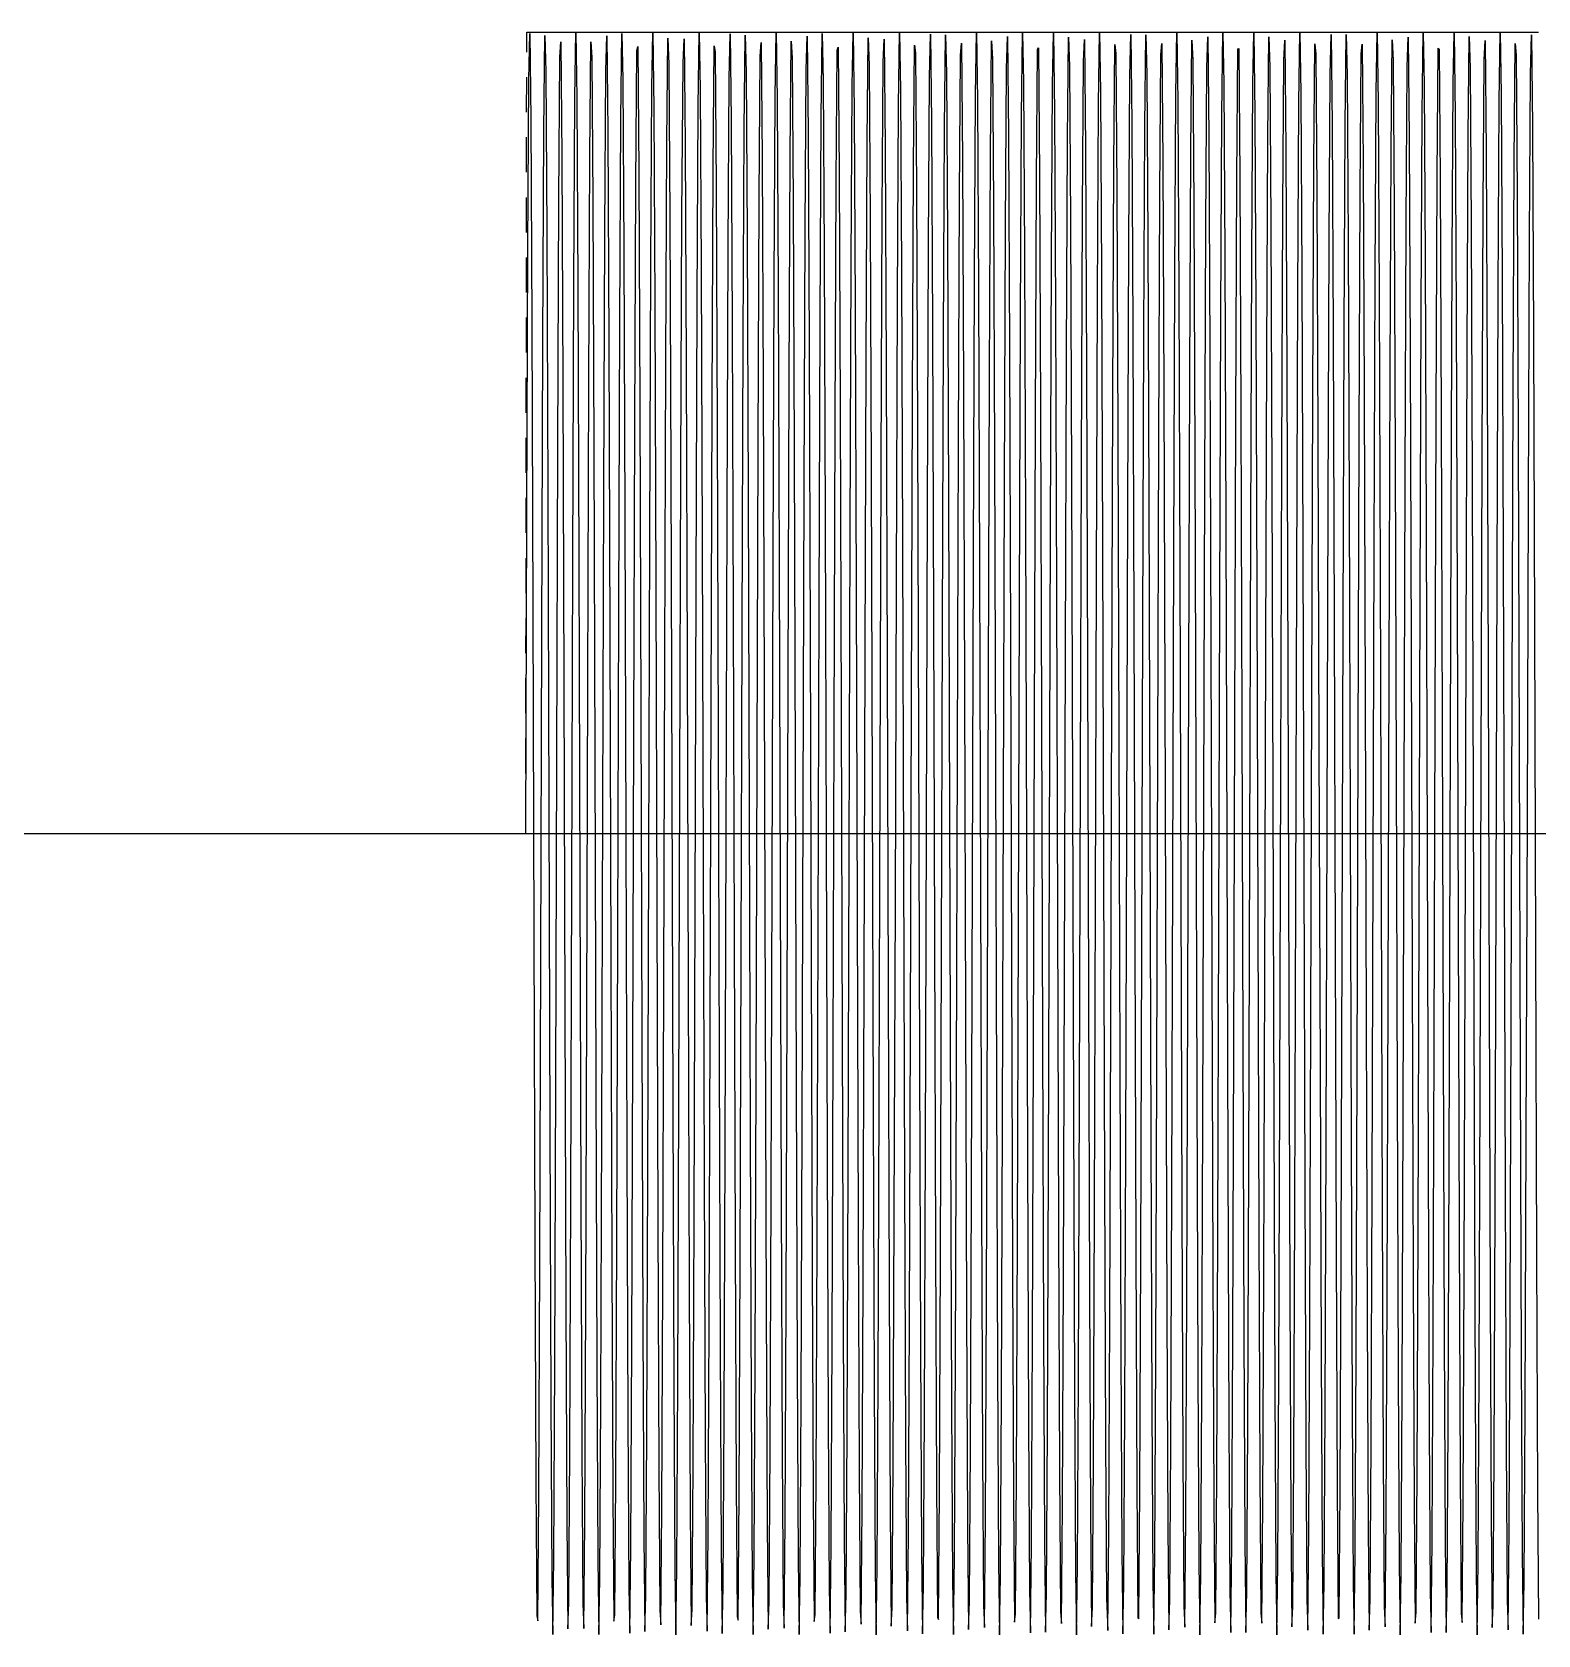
# Model space of a CAD drawing. Header units: metres. Extents: x 5 to 509, y -1 to 159.
# Drawn here: x 290.07 to 305.11, y 95 to 111 of the extents above; entities that cross this region are included whole.
import ezdxf

# ---------------------------------------------------------------- set-up
doc = ezdxf.new("R2010")
doc.units = ezdxf.units.M
doc.linetypes.add('DASHED', pattern=[0.6, 0.35, -0.25])
doc.layers.add('BASE', color=8, linetype='Continuous')
doc.layers.add('WAVE', color=7, linetype='Continuous')

msp = doc.modelspace()

# ---------------------------------------------------------------- linework, layer by layer
at = {"layer": 'BASE'}
msp.add_line((29, 103), (501, 103), dxfattribs=at)
at = {"layer": 'WAVE', "linetype": 'DASHED'}
msp.add_lwpolyline([(35, 103), (295, 103), (295.01, 111), (295.02, 111), (295.03, 111), (295.04, 111), (295.05, 111), (295.06, 111), (295.07, 111), (295.08, 111), (295.09, 111), (295.1, 111), (295.11, 111), (295.12, 111), (295.13, 111), (295.14, 111), (295.15, 111), (295.16, 111), (295.17, 111), (295.18, 111), (295.19, 111), (295.2, 111), (295.21, 111), (295.22, 111), (295.23, 111), (295.24, 111), (295.25, 111), (295.26, 111), (295.27, 111), (295.28, 111), (295.29, 111), (295.3, 111), (295.31, 111), (295.32, 111), (295.33, 111), (295.34, 111), (295.35, 111), (295.36, 111), (295.37, 111), (295.38, 111), (295.39, 111), (295.4, 111), (295.41, 111), (295.42, 111), (295.43, 111), (295.44, 111), (295.45, 111), (295.46, 111), (295.47, 111), (295.48, 111), (295.49, 111), (295.5, 111), (295.51, 111), (295.52, 111), (295.53, 111), (295.54, 111), (295.55, 111), (295.56, 111), (295.57, 111), (295.58, 111), (295.59, 111), (295.6, 111), (295.61, 111), (295.62, 111), (295.63, 111), (295.64, 111), (295.65, 111), (295.66, 111), (295.67, 111), (295.68, 111), (295.69, 111), (295.7, 111), (295.71, 111), (295.72, 111), (295.73, 111), (295.74, 111), (295.75, 111), (295.76, 111), (295.77, 111), (295.78, 111), (295.79, 111), (295.8, 111), (295.81, 111), (295.82, 111), (295.83, 111), (295.84, 111), (295.85, 111), (295.86, 111), (295.87, 111), (295.88, 111), (295.89, 111), (295.9, 111), (295.91, 111), (295.92, 111), (295.93, 111), (295.94, 111), (295.95, 111), (295.96, 111), (295.97, 111), (295.98, 111), (295.99, 111), (296, 111), (296.01, 111), (296.02, 111), (296.03, 111), (296.04, 111), (296.05, 111), (296.06, 111), (296.07, 111), (296.08, 111), (296.09, 111), (296.1, 111), (296.11, 111), (296.12, 111), (296.13, 111), (296.14, 111), (296.15, 111), (296.16, 111), (296.17, 111), (296.18, 111), (296.19, 111), (296.2, 111), (296.21, 111), (296.22, 111), (296.23, 111), (296.24, 111), (296.25, 111), (296.26, 111), (296.27, 111), (296.28, 111), (296.29, 111), (296.3, 111), (296.31, 111), (296.32, 111), (296.33, 111), (296.34, 111), (296.35, 111), (296.36, 111), (296.37, 111), (296.38, 111), (296.39, 111), (296.4, 111), (296.41, 111), (296.42, 111), (296.43, 111), (296.44, 111), (296.45, 111), (296.46, 111), (296.47, 111), (296.48, 111), (296.49, 111), (296.5, 111), (296.51, 111), (296.52, 111), (296.53, 111), (296.54, 111), (296.55, 111), (296.56, 111), (296.57, 111), (296.58, 111), (296.59, 111), (296.6, 111), (296.61, 111), (296.62, 111), (296.63, 111), (296.64, 111), (296.65, 111), (296.66, 111), (296.67, 111), (296.68, 111), (296.69, 111), (296.7, 111), (296.71, 111), (296.72, 111), (296.73, 111), (296.74, 111), (296.75, 111), (296.76, 111), (296.77, 111), (296.78, 111), (296.79, 111), (296.8, 111), (296.81, 111), (296.82, 111), (296.83, 111), (296.84, 111), (296.85, 111), (296.86, 111), (296.87, 111), (296.88, 111), (296.89, 111), (296.9, 111), (296.91, 111), (296.92, 111), (296.93, 111), (296.94, 111), (296.95, 111), (296.96, 111), (296.97, 111), (296.98, 111), (296.99, 111), (297, 111), (297.01, 111), (297.02, 111), (297.03, 111), (297.04, 111), (297.05, 111), (297.06, 111), (297.07, 111), (297.08, 111), (297.09, 111), (297.1, 111), (297.11, 111), (297.12, 111), (297.13, 111), (297.14, 111), (297.15, 111), (297.16, 111), (297.17, 111), (297.18, 111), (297.19, 111), (297.2, 111), (297.21, 111), (297.22, 111), (297.23, 111), (297.24, 111), (297.25, 111), (297.26, 111), (297.27, 111), (297.28, 111), (297.29, 111), (297.3, 111), (297.31, 111), (297.32, 111), (297.33, 111), (297.34, 111), (297.35, 111), (297.36, 111), (297.37, 111), (297.38, 111), (297.39, 111), (297.4, 111), (297.41, 111), (297.42, 111), (297.43, 111), (297.44, 111), (297.45, 111), (297.46, 111), (297.47, 111), (297.48, 111), (297.49, 111), (297.5, 111), (297.51, 111), (297.52, 111), (297.53, 111), (297.54, 111), (297.55, 111), (297.56, 111), (297.57, 111), (297.58, 111), (297.59, 111), (297.6, 111), (297.61, 111), (297.62, 111), (297.63, 111), (297.64, 111), (297.65, 111), (297.66, 111), (297.67, 111), (297.68, 111), (297.69, 111), (297.7, 111), (297.71, 111), (297.72, 111), (297.73, 111), (297.74, 111), (297.75, 111), (297.76, 111), (297.77, 111), (297.78, 111), (297.79, 111), (297.8, 111), (297.81, 111), (297.82, 111), (297.83, 111), (297.84, 111), (297.85, 111), (297.86, 111), (297.87, 111), (297.88, 111), (297.89, 111), (297.9, 111), (297.91, 111), (297.92, 111), (297.93, 111), (297.94, 111), (297.95, 111), (297.96, 111), (297.97, 111), (297.98, 111), (297.99, 111), (298, 111), (298.01, 111), (298.02, 111), (298.03, 111), (298.04, 111), (298.05, 111), (298.06, 111), (298.07, 111), (298.08, 111), (298.09, 111), (298.1, 111), (298.11, 111), (298.12, 111), (298.13, 111), (298.14, 111), (298.15, 111), (298.16, 111), (298.17, 111), (298.18, 111), (298.19, 111), (298.2, 111), (298.21, 111), (298.22, 111), (298.23, 111), (298.24, 111), (298.25, 111), (298.26, 111), (298.27, 111), (298.28, 111), (298.29, 111), (298.3, 111), (298.31, 111), (298.32, 111), (298.33, 111), (298.34, 111), (298.35, 111), (298.36, 111), (298.37, 111), (298.38, 111), (298.39, 111), (298.4, 111), (298.41, 111), (298.42, 111), (298.43, 111), (298.44, 111), (298.45, 111), (298.46, 111), (298.47, 111), (298.48, 111), (298.49, 111), (298.5, 111), (298.51, 111), (298.52, 111), (298.53, 111), (298.54, 111), (298.55, 111), (298.56, 111), (298.57, 111), (298.58, 111), (298.59, 111), (298.6, 111), (298.61, 111), (298.62, 111), (298.63, 111), (298.64, 111), (298.65, 111), (298.66, 111), (298.67, 111), (298.68, 111), (298.69, 111), (298.7, 111), (298.71, 111), (298.72, 111), (298.73, 111), (298.74, 111), (298.75, 111), (298.76, 111), (298.77, 111), (298.78, 111), (298.79, 111), (298.8, 111), (298.81, 111), (298.82, 111), (298.83, 111), (298.84, 111), (298.85, 111), (298.86, 111), (298.87, 111), (298.88, 111), (298.89, 111), (298.9, 111), (298.91, 111), (298.92, 111), (298.93, 111), (298.94, 111), (298.95, 111), (298.96, 111), (298.97, 111), (298.98, 111), (298.99, 111), (299, 111), (299.01, 111), (299.02, 111), (299.03, 111), (299.04, 111), (299.05, 111), (299.06, 111), (299.07, 111), (299.08, 111), (299.09, 111), (299.1, 111), (299.11, 111), (299.12, 111), (299.13, 111), (299.14, 111), (299.15, 111), (299.16, 111), (299.17, 111), (299.18, 111), (299.19, 111), (299.2, 111), (299.21, 111), (299.22, 111), (299.23, 111), (299.24, 111), (299.25, 111), (299.26, 111), (299.27, 111), (299.28, 111), (299.29, 111), (299.3, 111), (299.31, 111), (299.32, 111), (299.33, 111), (299.34, 111), (299.35, 111), (299.36, 111), (299.37, 111), (299.38, 111), (299.39, 111), (299.4, 111), (299.41, 111), (299.42, 111), (299.43, 111), (299.44, 111), (299.45, 111), (299.46, 111), (299.47, 111), (299.48, 111), (299.49, 111), (299.5, 111), (299.51, 111), (299.52, 111), (299.53, 111), (299.54, 111), (299.55, 111), (299.56, 111), (299.57, 111), (299.58, 111), (299.59, 111), (299.6, 111), (299.61, 111), (299.62, 111), (299.63, 111), (299.64, 111), (299.65, 111), (299.66, 111), (299.67, 111), (299.68, 111), (299.69, 111), (299.7, 111), (299.71, 111), (299.72, 111), (299.73, 111), (299.74, 111), (299.75, 111), (299.76, 111), (299.77, 111), (299.78, 111), (299.79, 111), (299.8, 111), (299.81, 111), (299.82, 111), (299.83, 111), (299.84, 111), (299.85, 111), (299.86, 111), (299.87, 111), (299.88, 111), (299.89, 111), (299.9, 111), (299.91, 111), (299.92, 111), (299.93, 111), (299.94, 111), (299.95, 111), (299.96, 111), (299.97, 111), (299.98, 111), (299.99, 111), (300, 111), (300.01, 111), (300.02, 111), (300.03, 111), (300.04, 111), (300.05, 111), (300.06, 111), (300.07, 111), (300.08, 111), (300.09, 111), (300.1, 111), (300.11, 111), (300.12, 111), (300.13, 111), (300.14, 111), (300.15, 111), (300.16, 111), (300.17, 111), (300.18, 111), (300.19, 111), (300.2, 111), (300.21, 111), (300.22, 111), (300.23, 111), (300.24, 111), (300.25, 111), (300.26, 111), (300.27, 111), (300.28, 111), (300.29, 111), (300.3, 111), (300.31, 111), (300.32, 111), (300.33, 111), (300.34, 111), (300.35, 111), (300.36, 111), (300.37, 111), (300.38, 111), (300.39, 111), (300.4, 111), (300.41, 111), (300.42, 111), (300.43, 111), (300.44, 111), (300.45, 111), (300.46, 111), (300.47, 111), (300.48, 111), (300.49, 111), (300.5, 111), (300.51, 111), (300.52, 111), (300.53, 111), (300.54, 111), (300.55, 111), (300.56, 111), (300.57, 111), (300.58, 111), (300.59, 111), (300.6, 111), (300.61, 111), (300.62, 111), (300.63, 111), (300.64, 111), (300.65, 111), (300.66, 111), (300.67, 111), (300.68, 111), (300.69, 111), (300.7, 111), (300.71, 111), (300.72, 111), (300.73, 111), (300.74, 111), (300.75, 111), (300.76, 111), (300.77, 111), (300.78, 111), (300.79, 111), (300.8, 111), (300.81, 111), (300.82, 111), (300.83, 111), (300.84, 111), (300.85, 111), (300.86, 111), (300.87, 111), (300.88, 111), (300.89, 111), (300.9, 111), (300.91, 111), (300.92, 111), (300.93, 111), (300.94, 111), (300.95, 111), (300.96, 111), (300.97, 111), (300.98, 111), (300.99, 111), (301, 111), (301.01, 111), (301.02, 111), (301.03, 111), (301.04, 111), (301.05, 111), (301.06, 111), (301.07, 111), (301.08, 111), (301.09, 111), (301.1, 111), (301.11, 111), (301.12, 111), (301.13, 111), (301.14, 111), (301.15, 111), (301.16, 111), (301.17, 111), (301.18, 111), (301.19, 111), (301.2, 111), (301.21, 111), (301.22, 111), (301.23, 111), (301.24, 111), (301.25, 111), (301.26, 111), (301.27, 111), (301.28, 111), (301.29, 111), (301.3, 111), (301.31, 111), (301.32, 111), (301.33, 111), (301.34, 111), (301.35, 111), (301.36, 111), (301.37, 111), (301.38, 111), (301.39, 111), (301.4, 111), (301.41, 111), (301.42, 111), (301.43, 111), (301.44, 111), (301.45, 111), (301.46, 111), (301.47, 111), (301.48, 111), (301.49, 111), (301.5, 111), (301.51, 111), (301.52, 111), (301.53, 111), (301.54, 111), (301.55, 111), (301.56, 111), (301.57, 111), (301.58, 111), (301.59, 111), (301.6, 111), (301.61, 111), (301.62, 111), (301.63, 111), (301.64, 111), (301.65, 111), (301.66, 111), (301.67, 111), (301.68, 111), (301.69, 111), (301.7, 111), (301.71, 111), (301.72, 111), (301.73, 111), (301.74, 111), (301.75, 111), (301.76, 111), (301.77, 111), (301.78, 111), (301.79, 111), (301.8, 111), (301.81, 111), (301.82, 111), (301.83, 111), (301.84, 111), (301.85, 111), (301.86, 111), (301.87, 111), (301.88, 111), (301.89, 111), (301.9, 111), (301.91, 111), (301.92, 111), (301.93, 111), (301.94, 111), (301.95, 111), (301.96, 111), (301.97, 111), (301.98, 111), (301.99, 111), (302, 111), (302.01, 111), (302.02, 111), (302.03, 111), (302.04, 111), (302.05, 111), (302.06, 111), (302.07, 111), (302.08, 111), (302.09, 111), (302.1, 111), (302.11, 111), (302.12, 111), (302.13, 111), (302.14, 111), (302.15, 111), (302.16, 111), (302.17, 111), (302.18, 111), (302.19, 111), (302.2, 111), (302.21, 111), (302.22, 111), (302.23, 111), (302.24, 111), (302.25, 111), (302.26, 111), (302.27, 111), (302.28, 111), (302.29, 111), (302.3, 111), (302.31, 111), (302.32, 111), (302.33, 111), (302.34, 111), (302.35, 111), (302.36, 111), (302.37, 111), (302.38, 111), (302.39, 111), (302.4, 111), (302.41, 111), (302.42, 111), (302.43, 111), (302.44, 111), (302.45, 111), (302.46, 111), (302.47, 111), (302.48, 111), (302.49, 111), (302.5, 111), (302.51, 111), (302.52, 111), (302.53, 111), (302.54, 111), (302.55, 111), (302.56, 111), (302.57, 111), (302.58, 111), (302.59, 111), (302.6, 111), (302.61, 111), (302.62, 111), (302.63, 111), (302.64, 111), (302.65, 111), (302.66, 111), (302.67, 111), (302.68, 111), (302.69, 111), (302.7, 111), (302.71, 111), (302.72, 111), (302.73, 111), (302.74, 111), (302.75, 111), (302.76, 111), (302.77, 111), (302.78, 111), (302.79, 111), (302.8, 111), (302.81, 111), (302.82, 111), (302.83, 111), (302.84, 111), (302.85, 111), (302.86, 111), (302.87, 111), (302.88, 111), (302.89, 111), (302.9, 111), (302.91, 111), (302.92, 111), (302.93, 111), (302.94, 111), (302.95, 111), (302.96, 111), (302.97, 111), (302.98, 111), (302.99, 111), (303, 111), (303.01, 111), (303.02, 111), (303.03, 111), (303.04, 111), (303.05, 111), (303.06, 111), (303.07, 111), (303.08, 111), (303.09, 111), (303.1, 111), (303.11, 111), (303.12, 111), (303.13, 111), (303.14, 111), (303.15, 111), (303.16, 111), (303.17, 111), (303.18, 111), (303.19, 111), (303.2, 111), (303.21, 111), (303.22, 111), (303.23, 111), (303.24, 111), (303.25, 111), (303.26, 111), (303.27, 111), (303.28, 111), (303.29, 111), (303.3, 111), (303.31, 111), (303.32, 111), (303.33, 111), (303.34, 111), (303.35, 111), (303.36, 111), (303.37, 111), (303.38, 111), (303.39, 111), (303.4, 111), (303.41, 111), (303.42, 111), (303.43, 111), (303.44, 111), (303.45, 111), (303.46, 111), (303.47, 111), (303.48, 111), (303.49, 111), (303.5, 111), (303.51, 111), (303.52, 111), (303.53, 111), (303.54, 111), (303.55, 111), (303.56, 111), (303.57, 111), (303.58, 111), (303.59, 111), (303.6, 111), (303.61, 111), (303.62, 111), (303.63, 111), (303.64, 111), (303.65, 111), (303.66, 111), (303.67, 111), (303.68, 111), (303.69, 111), (303.7, 111), (303.71, 111), (303.72, 111), (303.73, 111), (303.74, 111), (303.75, 111), (303.76, 111), (303.77, 111), (303.78, 111), (303.79, 111), (303.8, 111), (303.81, 111), (303.82, 111), (303.83, 111), (303.84, 111), (303.85, 111), (303.86, 111), (303.87, 111), (303.88, 111), (303.89, 111), (303.9, 111), (303.91, 111), (303.92, 111), (303.93, 111), (303.94, 111), (303.95, 111), (303.96, 111), (303.97, 111), (303.98, 111), (303.99, 111), (304, 111), (304.01, 111), (304.02, 111), (304.03, 111), (304.04, 111), (304.05, 111), (304.06, 111), (304.07, 111), (304.08, 111), (304.09, 111), (304.1, 111), (304.11, 111), (304.12, 111), (304.13, 111), (304.14, 111), (304.15, 111), (304.16, 111), (304.17, 111), (304.18, 111), (304.19, 111), (304.2, 111), (304.21, 111), (304.22, 111), (304.23, 111), (304.24, 111), (304.25, 111), (304.26, 111), (304.27, 111), (304.28, 111), (304.29, 111), (304.3, 111), (304.31, 111), (304.32, 111), (304.33, 111), (304.34, 111), (304.35, 111), (304.36, 111), (304.37, 111), (304.38, 111), (304.39, 111), (304.4, 111), (304.41, 111), (304.42, 111), (304.43, 111), (304.44, 111), (304.45, 111), (304.46, 111), (304.47, 111), (304.48, 111), (304.49, 111), (304.5, 111), (304.51, 111), (304.52, 111), (304.53, 111), (304.54, 111), (304.55, 111), (304.56, 111), (304.57, 111), (304.58, 111), (304.59, 111), (304.6, 111), (304.61, 111), (304.62, 111), (304.63, 111), (304.64, 111), (304.65, 111), (304.66, 111), (304.67, 111), (304.68, 111), (304.69, 111), (304.7, 111), (304.71, 111), (304.72, 111), (304.73, 111), (304.74, 111), (304.75, 111), (304.76, 111), (304.77, 111), (304.78, 111), (304.79, 111), (304.8, 111), (304.81, 111), (304.82, 111), (304.83, 111), (304.84, 111), (304.85, 111), (304.86, 111), (304.87, 111), (304.88, 111), (304.89, 111), (304.9, 111), (304.91, 111), (304.92, 111), (304.93, 111), (304.94, 111), (304.95, 111), (304.96, 111), (304.97, 111), (304.98, 111), (304.99, 111), (305.001, 111), (305.011, 111), (305.021, 111), (305.031, 111), (305.041, 111), (305.051, 111), (305.061, 111), (305.071, 111), (305.081, 111), (305.091, 111), (305.101, 111), (305.111, 111)], dxfattribs=at)
at = {"layer": 'WAVE'}
msp.add_lwpolyline([(35, 103), (295, 103), (295.01, 106.177), (295.02, 108.832), (295.03, 110.527), (295.04, 110.984), (295.05, 110.128), (295.06, 108.099), (295.07, 105.231), (295.08, 101.996), (295.09, 98.926), (295.1, 96.527), (295.11, 95.192), (295.12, 95.142), (295.13, 96.385), (295.14, 98.715), (295.15, 101.751), (295.16, 104.992), (295.17, 107.905), (295.18, 110.012), (295.19, 110.965), (295.2, 110.607), (295.21, 108.999), (295.22, 106.403), (295.23, 103.248), (295.24, 100.051), (295.25, 97.34), (295.26, 95.56), (295.27, 95.004), (295.28, 95.763), (295.29, 97.713), (295.3, 100.533), (295.31, 103.758), (295.32, 106.859), (295.33, 109.325), (295.34, 110.75), (295.35, 110.901), (295.36, 109.751), (295.37, 107.492), (295.38, 104.493), (295.39, 101.249), (295.4, 98.292), (295.41, 96.111), (295.42, 95.062), (295.43, 95.32), (295.44, 96.84), (295.45, 99.375), (295.46, 102.505), (295.47, 105.717), (295.48, 108.482), (295.49, 110.345), (295.5, 111), (295.51, 110.339), (295.52, 108.47), (295.53, 105.702), (295.54, 102.489), (295.55, 99.36), (295.56, 96.83), (295.57, 95.315), (295.58, 95.064), (295.59, 96.119), (295.6, 98.306), (295.61, 101.265), (295.62, 104.509), (295.63, 107.505), (295.64, 109.76), (295.65, 110.903), (295.66, 110.746), (295.67, 109.315), (295.68, 106.844), (295.69, 103.742), (295.7, 100.517), (295.71, 97.701), (295.72, 95.756), (295.73, 95.004), (295.74, 95.566), (295.75, 97.352), (295.76, 100.067), (295.77, 103.264), (295.78, 106.418), (295.79, 109.009), (295.8, 110.612), (295.81, 110.963), (295.82, 110.004), (295.83, 107.893), (295.84, 104.976), (295.85, 101.735), (295.86, 98.702), (295.87, 96.375), (295.88, 95.139), (295.89, 95.196), (295.9, 96.537), (295.91, 98.94), (295.92, 102.012), (295.93, 105.247), (295.94, 108.111), (295.95, 110.135), (295.96, 110.985), (295.97, 110.522), (295.98, 108.821), (295.99, 106.162), (296, 102.984), (296.01, 99.808), (296.02, 97.157), (296.03, 95.467), (296.04, 95.017), (296.05, 95.88), (296.06, 97.914), (296.07, 100.785), (296.08, 104.02), (296.09, 107.088), (296.1, 109.483), (296.11, 110.811), (296.12, 110.855), (296.13, 109.606), (296.14, 107.271), (296.15, 104.233), (296.16, 100.992), (296.17, 98.082), (296.18, 95.98), (296.19, 95.034), (296.2, 95.398), (296.21, 97.012), (296.22, 99.612), (296.23, 102.769), (296.24, 105.964), (296.25, 108.671), (296.26, 110.446), (296.27, 110.995), (296.28, 110.23), (296.29, 108.275), (296.3, 105.452), (296.31, 102.226), (296.32, 99.127), (296.33, 96.665), (296.34, 95.246), (296.35, 95.102), (296.36, 96.257), (296.37, 98.522), (296.38, 101.523), (296.39, 104.767), (296.4, 107.721), (296.41, 109.898), (296.42, 110.94), (296.43, 110.676), (296.44, 109.149), (296.45, 106.611), (296.46, 103.479), (296.47, 100.268), (296.48, 97.506), (296.49, 95.648), (296.5, 95), (296.51, 95.668), (296.52, 97.542), (296.53, 100.314), (296.54, 103.527), (296.55, 106.654), (296.56, 109.18), (296.57, 110.689), (296.58, 110.934), (296.59, 109.873), (296.6, 107.681), (296.61, 104.719), (296.62, 101.475), (296.63, 98.481), (296.64, 96.231), (296.65, 95.094), (296.66, 95.258), (296.67, 96.696), (296.68, 99.17), (296.69, 102.275), (296.7, 105.499), (296.71, 108.311), (296.72, 110.251), (296.73, 110.997), (296.74, 110.428), (296.75, 108.637), (296.76, 105.918), (296.77, 102.72), (296.78, 99.567), (296.79, 96.98), (296.8, 95.383), (296.81, 95.038), (296.82, 96.004), (296.83, 98.12), (296.84, 101.04), (296.85, 104.281), (296.86, 107.312), (296.87, 109.634), (296.88, 110.864), (296.89, 110.801), (296.9, 109.454), (296.91, 107.045), (296.92, 103.972), (296.93, 100.738), (296.94, 97.876), (296.95, 95.858), (296.96, 95.014), (296.97, 95.484), (296.98, 97.19), (296.99, 99.853), (297, 103.033), (297.01, 106.207), (297.02, 108.854), (297.03, 110.538), (297.04, 110.982), (297.05, 110.113), (297.06, 108.073), (297.07, 105.199), (297.08, 101.964), (297.09, 98.898), (297.1, 96.508), (297.11, 95.185), (297.12, 95.148), (297.13, 96.403), (297.14, 98.743), (297.15, 101.783), (297.16, 105.024), (297.17, 107.931), (297.18, 110.028), (297.19, 110.968), (297.2, 110.597), (297.21, 108.977), (297.22, 106.373), (297.23, 103.215), (297.24, 100.021), (297.25, 97.317), (297.26, 95.548), (297.27, 95.005), (297.28, 95.777), (297.29, 97.738), (297.3, 100.564), (297.31, 103.79), (297.32, 106.887), (297.33, 109.344), (297.34, 110.758), (297.35, 110.895), (297.36, 109.734), (297.37, 107.465), (297.38, 104.461), (297.39, 101.217), (297.4, 98.266), (297.41, 96.094), (297.42, 95.058), (297.43, 95.329), (297.44, 96.861), (297.45, 99.404), (297.46, 102.538), (297.47, 105.748), (297.48, 108.506), (297.49, 110.358), (297.5, 111), (297.51, 110.326), (297.52, 108.446), (297.53, 105.671), (297.54, 102.456), (297.55, 99.331), (297.56, 96.809), (297.57, 95.306), (297.58, 95.068), (297.59, 96.136), (297.6, 98.332), (297.61, 101.296), (297.62, 104.541), (297.63, 107.532), (297.64, 109.778), (297.65, 110.908), (297.66, 110.738), (297.67, 109.294), (297.68, 106.816), (297.69, 103.709), (297.7, 100.486), (297.71, 97.676), (297.72, 95.743), (297.73, 95.003), (297.74, 95.578), (297.75, 97.375), (297.76, 100.097), (297.77, 103.297), (297.78, 106.447), (297.79, 109.031), (297.8, 110.622), (297.81, 110.96), (297.82, 109.988), (297.83, 107.867), (297.84, 104.945), (297.85, 101.703), (297.86, 98.674), (297.87, 96.357), (297.88, 95.133), (297.89, 95.203), (297.9, 96.556), (297.91, 98.969), (297.92, 102.045), (297.93, 105.278), (297.94, 108.136), (297.95, 110.15), (297.96, 110.987), (297.97, 110.51), (297.98, 108.798), (297.99, 106.132), (298, 102.951), (298.01, 99.778), (298.02, 97.135), (298.03, 95.456), (298.04, 95.019), (298.05, 95.895), (298.06, 97.939), (298.07, 100.816), (298.08, 104.053), (298.09, 107.116), (298.1, 109.502), (298.11, 110.818), (298.12, 110.849), (298.13, 109.588), (298.14, 107.243), (298.15, 104.201), (298.16, 100.961), (298.17, 98.056), (298.18, 95.965), (298.19, 95.031), (298.2, 95.408), (298.21, 97.034), (298.22, 99.641), (298.23, 102.801), (298.24, 105.994), (298.25, 108.694), (298.26, 110.458), (298.27, 110.994), (298.28, 110.216), (298.29, 108.25), (298.3, 105.421), (298.31, 102.193), (298.32, 99.099), (298.33, 96.646), (298.34, 95.238), (298.35, 95.107), (298.36, 96.275), (298.37, 98.549), (298.38, 101.555), (298.39, 104.799), (298.4, 107.747), (298.41, 109.914), (298.42, 110.944), (298.43, 110.667), (298.44, 109.128), (298.45, 106.582), (298.46, 103.446), (298.47, 100.237), (298.48, 97.482), (298.49, 95.636), (298.5, 95), (298.51, 95.681), (298.52, 97.566), (298.53, 100.344), (298.54, 103.56), (298.55, 106.684), (298.56, 109.201), (298.57, 110.698), (298.58, 110.929), (298.59, 109.856), (298.6, 107.655), (298.61, 104.688), (298.62, 101.443), (298.63, 98.454), (298.64, 96.214), (298.65, 95.089), (298.66, 95.266), (298.67, 96.716), (298.68, 99.199), (298.69, 102.307), (298.7, 105.53), (298.71, 108.336), (298.72, 110.264), (298.73, 110.998), (298.74, 110.416), (298.75, 108.613), (298.76, 105.888), (298.77, 102.687), (298.78, 99.538), (298.79, 96.958), (298.8, 95.373), (298.81, 95.042), (298.82, 96.02), (298.83, 98.146), (298.84, 101.071), (298.85, 104.314), (298.86, 107.34), (298.87, 109.652), (298.88, 110.87), (298.89, 110.793), (298.9, 109.434), (298.91, 107.017), (298.92, 103.939), (298.93, 100.706), (298.94, 97.851), (298.95, 95.843), (298.96, 95.012), (298.97, 95.495), (298.98, 97.213), (298.99, 99.883), (299, 103.065), (299.01, 106.237), (299.02, 108.877), (299.03, 110.549), (299.04, 110.98), (299.05, 110.098), (299.06, 108.048), (299.07, 105.168), (299.08, 101.931), (299.09, 98.87), (299.1, 96.489), (299.11, 95.178), (299.12, 95.155), (299.13, 96.422), (299.14, 98.771), (299.15, 101.816), (299.16, 105.055), (299.17, 107.957), (299.18, 110.043), (299.19, 110.971), (299.2, 110.587), (299.21, 108.955), (299.22, 106.344), (299.23, 103.182), (299.24, 99.991), (299.25, 97.294), (299.26, 95.536), (299.27, 95.006), (299.28, 95.791), (299.29, 97.762), (299.3, 100.595), (299.31, 103.823), (299.32, 106.916), (299.33, 109.364), (299.34, 110.766), (299.35, 110.89), (299.36, 109.716), (299.37, 107.437), (299.38, 104.429), (299.39, 101.185), (299.4, 98.24), (299.41, 96.078), (299.42, 95.054), (299.43, 95.338), (299.44, 96.882), (299.45, 99.433), (299.46, 102.57), (299.47, 105.778), (299.48, 108.53), (299.49, 110.371), (299.5, 111), (299.51, 110.312), (299.52, 108.422), (299.53, 105.64), (299.54, 102.424), (299.55, 99.302), (299.56, 96.789), (299.57, 95.297), (299.58, 95.073), (299.59, 96.153), (299.6, 98.359), (299.61, 101.328), (299.62, 104.573), (299.63, 107.559), (299.64, 109.795), (299.65, 110.913), (299.66, 110.729), (299.67, 109.274), (299.68, 106.787), (299.69, 103.677), (299.7, 100.455), (299.71, 97.652), (299.72, 95.729), (299.73, 95.002), (299.74, 95.591), (299.75, 97.398), (299.76, 100.127), (299.77, 103.329), (299.78, 106.477), (299.79, 109.052), (299.8, 110.632), (299.81, 110.957), (299.82, 109.972), (299.83, 107.841), (299.84, 104.913), (299.85, 101.67), (299.86, 98.647), (299.87, 96.339), (299.88, 95.127), (299.89, 95.21), (299.9, 96.575), (299.91, 98.997), (299.92, 102.077), (299.93, 105.309), (299.94, 108.161), (299.95, 110.164), (299.96, 110.989), (299.97, 110.499), (299.98, 108.776), (299.99, 106.102), (300, 102.918), (300.01, 99.748), (300.02, 97.112), (300.03, 95.446), (300.04, 95.021), (300.05, 95.91), (300.06, 97.965), (300.07, 100.848), (300.08, 104.085), (300.09, 107.144), (300.1, 109.521), (300.11, 110.825), (300.12, 110.842), (300.13, 109.569), (300.14, 107.215), (300.15, 104.168), (300.16, 100.929), (300.17, 98.03), (300.18, 95.949), (300.19, 95.028), (300.2, 95.418), (300.21, 97.056), (300.22, 99.671), (300.23, 102.834), (300.24, 106.024), (300.25, 108.717), (300.26, 110.469), (300.27, 110.993), (300.28, 110.201), (300.29, 108.225), (300.3, 105.39), (300.31, 102.161), (300.32, 99.07), (300.33, 96.626), (300.34, 95.23), (300.35, 95.113), (300.36, 96.293), (300.37, 98.576), (300.38, 101.587), (300.39, 104.831), (300.4, 107.773), (300.41, 109.931), (300.42, 110.948), (300.43, 110.657), (300.44, 109.107), (300.45, 106.552), (300.46, 103.413), (300.47, 100.206), (300.48, 97.459), (300.49, 95.623), (300.5, 95.001), (300.51, 95.694), (300.52, 97.59), (300.53, 100.375), (300.54, 103.593), (300.55, 106.712), (300.56, 109.222), (300.57, 110.707), (300.58, 110.925), (300.59, 109.839), (300.6, 107.628), (300.61, 104.656), (300.62, 101.411), (300.63, 98.428), (300.64, 96.196), (300.65, 95.085), (300.66, 95.275), (300.67, 96.736), (300.68, 99.228), (300.69, 102.34), (300.7, 105.561), (300.71, 108.36), (300.72, 110.278), (300.73, 110.998), (300.74, 110.403), (300.75, 108.59), (300.76, 105.857), (300.77, 102.655), (300.78, 99.509), (300.79, 96.937), (300.8, 95.363), (300.81, 95.045), (300.82, 96.036), (300.83, 98.172), (300.84, 101.103), (300.85, 104.346), (300.86, 107.367), (300.87, 109.67), (300.88, 110.876), (300.89, 110.786), (300.9, 109.415), (300.91, 106.989), (300.92, 103.907), (300.93, 100.675), (300.94, 97.826), (300.95, 95.828), (300.96, 95.01), (300.97, 95.507), (300.98, 97.236), (300.99, 99.913), (301, 103.098), (301.01, 106.267), (301.02, 108.899), (301.03, 110.56), (301.04, 110.977), (301.05, 110.083), (301.06, 108.023), (301.07, 105.137), (301.08, 101.899), (301.09, 98.842), (301.1, 96.47), (301.11, 95.171), (301.12, 95.161), (301.13, 96.44), (301.14, 98.798), (301.15, 101.848), (301.16, 105.087), (301.17, 107.983), (301.18, 110.059), (301.19, 110.973), (301.2, 110.577), (301.21, 108.933), (301.22, 106.314), (301.23, 103.15), (301.24, 99.96), (301.25, 97.271), (301.26, 95.525), (301.27, 95.008), (301.28, 95.806), (301.29, 97.787), (301.3, 100.626), (301.31, 103.855), (301.32, 106.944), (301.33, 109.384), (301.34, 110.774), (301.35, 110.885), (301.36, 109.698), (301.37, 107.41), (301.38, 104.397), (301.39, 101.153), (301.4, 98.214), (301.41, 96.061), (301.42, 95.051), (301.43, 95.348), (301.44, 96.903), (301.45, 99.462), (301.46, 102.603), (301.47, 105.809), (301.48, 108.553), (301.49, 110.383), (301.5, 110.999), (301.51, 110.299), (301.52, 108.398), (301.53, 105.609), (301.54, 102.391), (301.55, 99.273), (301.56, 96.768), (301.57, 95.288), (301.58, 95.077), (301.59, 96.169), (301.6, 98.385), (301.61, 101.36), (301.62, 104.605), (301.63, 107.586), (301.64, 109.812), (301.65, 110.918), (301.66, 110.721), (301.67, 109.254), (301.68, 106.758), (301.69, 103.644), (301.7, 100.424), (301.71, 97.628), (301.72, 95.715), (301.73, 95.001), (301.74, 95.603), (301.75, 97.422), (301.76, 100.158), (301.77, 103.362), (301.78, 106.506), (301.79, 109.074), (301.8, 110.642), (301.81, 110.953), (301.82, 109.956), (301.83, 107.815), (301.84, 104.881), (301.85, 101.638), (301.86, 98.619), (301.87, 96.321), (301.88, 95.121), (301.89, 95.218), (301.9, 96.595), (301.91, 99.025), (301.92, 102.11), (301.93, 105.34), (301.94, 108.186), (301.95, 110.179), (301.96, 110.991), (301.97, 110.488), (301.98, 108.753), (301.99, 106.072), (302, 102.886), (302.01, 99.718), (302.02, 97.09), (302.03, 95.435), (302.04, 95.024), (302.05, 95.925), (302.06, 97.99), (302.07, 100.879), (302.08, 104.117), (302.09, 107.172), (302.1, 109.54), (302.11, 110.832), (302.12, 110.836), (302.13, 109.55), (302.14, 107.188), (302.15, 104.136), (302.16, 100.897), (302.17, 98.005), (302.18, 95.934), (302.19, 95.025), (302.2, 95.429), (302.21, 97.078), (302.22, 99.701), (302.23, 102.867), (302.24, 106.055), (302.25, 108.74), (302.26, 110.481), (302.27, 110.991), (302.28, 110.187), (302.29, 108.201), (302.3, 105.358), (302.31, 102.128), (302.32, 99.042), (302.33, 96.606), (302.34, 95.222), (302.35, 95.118), (302.36, 96.311), (302.37, 98.603), (302.38, 101.62), (302.39, 104.863), (302.4, 107.8), (302.41, 109.947), (302.42, 110.951), (302.43, 110.648), (302.44, 109.086), (302.45, 106.523), (302.46, 103.381), (302.47, 100.176), (302.48, 97.435), (302.49, 95.61), (302.5, 95.001), (302.51, 95.708), (302.52, 97.614), (302.53, 100.406), (302.54, 103.625), (302.55, 106.741), (302.56, 109.242), (302.57, 110.716), (302.58, 110.92), (302.59, 109.822), (302.6, 107.601), (302.61, 104.624), (302.62, 101.379), (302.63, 98.401), (302.64, 96.179), (302.65, 95.08), (302.66, 95.283), (302.67, 96.756), (302.68, 99.256), (302.69, 102.372), (302.7, 105.591), (302.71, 108.384), (302.72, 110.291), (302.73, 110.999), (302.74, 110.391), (302.75, 108.567), (302.76, 105.827), (302.77, 102.622), (302.78, 99.479), (302.79, 96.916), (302.8, 95.353), (302.81, 95.049), (302.82, 96.052), (302.83, 98.198), (302.84, 101.135), (302.85, 104.378), (302.86, 107.394), (302.87, 109.688), (302.88, 110.881), (302.89, 110.778), (302.9, 109.395), (302.91, 106.961), (302.92, 103.874), (302.93, 100.644), (302.94, 97.801), (302.95, 95.814), (302.96, 95.009), (302.97, 95.518), (302.98, 97.258), (302.99, 99.943), (303, 103.131), (303.01, 106.297), (303.02, 108.921), (303.03, 110.57), (303.04, 110.975), (303.05, 110.067), (303.06, 107.997), (303.07, 105.105), (303.08, 101.867), (303.09, 98.814), (303.1, 96.451), (303.11, 95.165), (303.12, 95.168), (303.13, 96.459), (303.14, 98.826), (303.15, 101.88), (303.16, 105.118), (303.17, 108.008), (303.18, 110.074), (303.19, 110.976), (303.2, 110.566), (303.21, 108.911), (303.22, 106.284), (303.23, 103.117), (303.24, 99.93), (303.25, 97.249), (303.26, 95.513), (303.27, 95.009), (303.28, 95.82), (303.29, 97.812), (303.3, 100.657), (303.31, 103.888), (303.32, 106.973), (303.33, 109.404), (303.34, 110.781), (303.35, 110.879), (303.36, 109.68), (303.37, 107.383), (303.38, 104.364), (303.39, 101.121), (303.4, 98.187), (303.41, 96.045), (303.42, 95.047), (303.43, 95.357), (303.44, 96.925), (303.45, 99.492), (303.46, 102.636), (303.47, 105.84), (303.48, 108.577), (303.49, 110.396), (303.5, 110.999), (303.51, 110.286), (303.52, 108.374), (303.53, 105.578), (303.54, 102.359), (303.55, 99.244), (303.56, 96.748), (303.57, 95.28), (303.58, 95.082), (303.59, 96.187), (303.6, 98.412), (303.61, 101.392), (303.62, 104.637), (303.63, 107.613), (303.64, 109.829), (303.65, 110.922), (303.66, 110.712), (303.67, 109.233), (303.68, 106.729), (303.69, 103.611), (303.7, 100.393), (303.71, 97.604), (303.72, 95.702), (303.73, 95.001), (303.74, 95.616), (303.75, 97.445), (303.76, 100.189), (303.77, 103.394), (303.78, 106.535), (303.79, 109.095), (303.8, 110.652), (303.81, 110.95), (303.82, 109.94), (303.83, 107.788), (303.84, 104.849), (303.85, 101.606), (303.86, 98.592), (303.87, 96.303), (303.88, 95.116), (303.89, 95.226), (303.9, 96.614), (303.91, 99.054), (303.92, 102.142), (303.93, 105.372), (303.94, 108.211), (303.95, 110.193), (303.96, 110.992), (303.97, 110.476), (303.98, 108.73), (303.99, 106.042), (304, 102.853), (304.01, 99.688), (304.02, 97.068), (304.03, 95.424), (304.04, 95.026), (304.05, 95.94), (304.06, 98.016), (304.07, 100.911), (304.08, 104.15), (304.09, 107.199), (304.1, 109.558), (304.11, 110.838), (304.12, 110.829), (304.13, 109.532), (304.14, 107.16), (304.15, 104.104), (304.16, 100.866), (304.17, 97.979), (304.18, 95.919), (304.19, 95.023), (304.2, 95.439), (304.21, 97.1), (304.22, 99.731), (304.23, 102.899), (304.24, 106.085), (304.25, 108.763), (304.26, 110.493), (304.27, 110.99), (304.28, 110.173), (304.29, 108.176), (304.3, 105.327), (304.31, 102.096), (304.32, 99.013), (304.33, 96.586), (304.34, 95.215), (304.35, 95.124), (304.36, 96.329), (304.37, 98.631), (304.38, 101.652), (304.39, 104.895), (304.4, 107.826), (304.41, 109.963), (304.42, 110.955), (304.43, 110.638), (304.44, 109.065), (304.45, 106.494), (304.46, 103.348), (304.47, 100.145), (304.48, 97.412), (304.49, 95.598), (304.5, 95.002), (304.51, 95.721), (304.52, 97.638), (304.53, 100.437), (304.54, 103.658), (304.55, 106.77), (304.56, 109.262), (304.57, 110.724), (304.58, 110.916), (304.59, 109.805), (304.6, 107.575), (304.61, 104.592), (304.62, 101.347), (304.63, 98.374), (304.64, 96.162), (304.65, 95.075), (304.66, 95.292), (304.67, 96.777), (304.68, 99.285), (304.69, 102.405), (304.7, 105.622), (304.71, 108.408), (304.72, 110.305), (304.73, 110.999), (304.74, 110.378), (304.75, 108.543), (304.76, 105.796), (304.77, 102.589), (304.78, 99.45), (304.79, 96.895), (304.8, 95.344), (304.81, 95.052), (304.82, 96.068), (304.83, 98.225), (304.84, 101.167), (304.85, 104.41), (304.86, 107.422), (304.87, 109.706), (304.88, 110.887), (304.89, 110.77), (304.9, 109.376), (304.91, 106.932), (304.92, 103.842), (304.93, 100.613), (304.94, 97.777), (304.95, 95.8), (304.96, 95.007), (304.97, 95.53), (304.98, 97.281), (304.99, 99.973), (305.001, 103.163), (305.011, 106.327), (305.021, 108.943), (305.031, 110.581), (305.041, 110.972), (305.051, 110.052), (305.061, 107.972), (305.071, 105.073), (305.081, 101.834), (305.091, 98.787), (305.101, 96.432), (305.111, 95.158)], dxfattribs=at)

doc.saveas('drawing.dxf')
